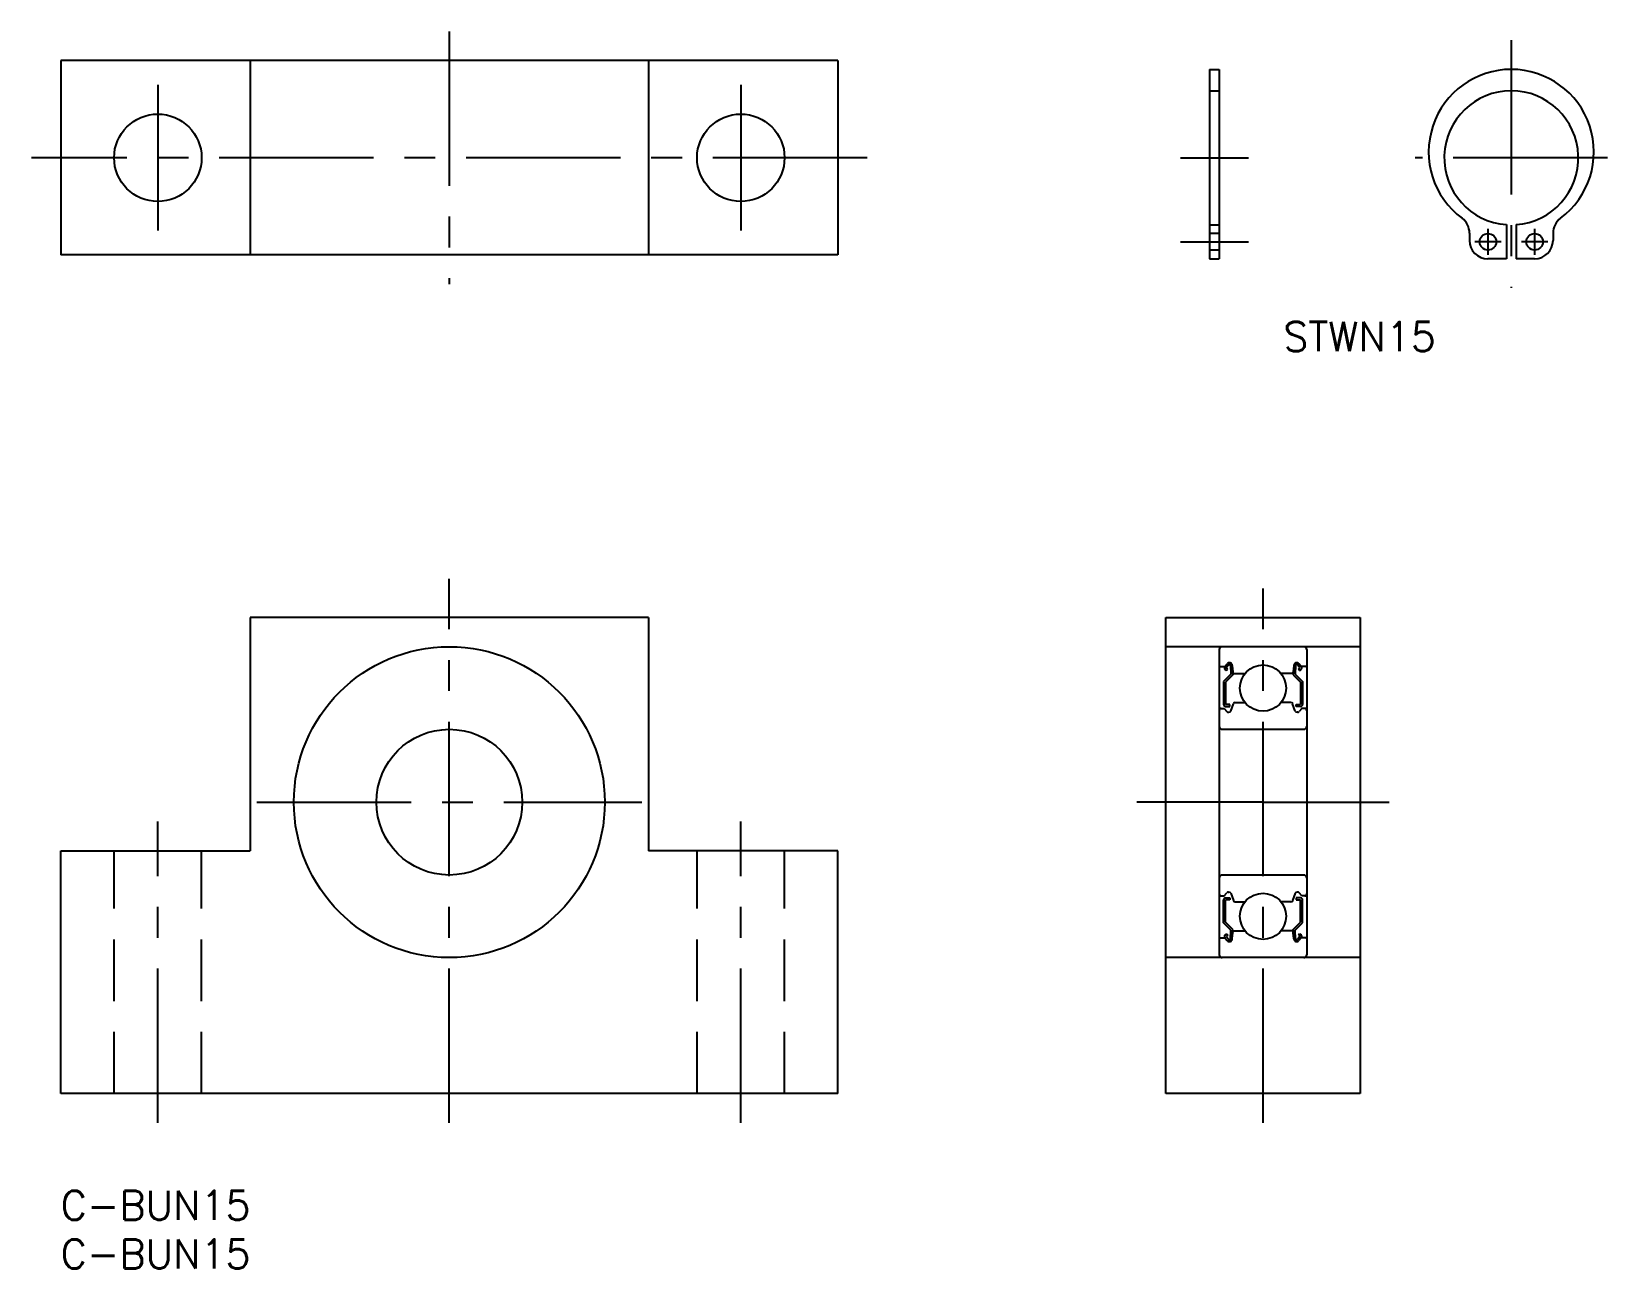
# Model space of a CAD drawing. Extents: x -3 to 159, y -8 to 119.
import ezdxf

# ---------------------------------------------------------------- set-up
doc = ezdxf.new("R2010")
doc.units = 0
doc.header["$LTSCALE"] = 0.5
doc.linetypes.add('CENTER', pattern=[50.8, 31.75, -6.35, 6.35, -6.35])
doc.linetypes.add('DASHED', pattern=[19.05, 12.7, -6.35])
for name, color, linetype in [('MSM_CENTER', 1, 'CENTER'), ('MSM_CONTINUOUS', 7, 'CONTINUOUS'), ('MSM_DASHED', 4, 'DASHED'), ('MSM_PART_NUMBER', 7, 'CONTINUOUS')]:
    doc.layers.add(name, color=color, linetype=linetype)
doc.styles.get("Standard").update_dxf_attribs({"font": 'txt.shx', "height": 2.25, "bigfont": 'bigfont.shx'})

# ---------------------------------------------------------------- blocks, each defined once
blk = doc.blocks.new('*U2')
at = {"layer": 'MSM_PART_NUMBER'}
blk.add_text('C-BUN15', height=3, dxfattribs=at).set_placement((0, -3))
blk = doc.blocks.new('*U3')
at = {"layer": 'MSM_PART_NUMBER'}
blk.add_text('C-BUN15', height=3, dxfattribs=at).set_placement((0, -8))
blk = doc.blocks.new('*U5')
at = {"layer": 'MSM_PART_NUMBER'}
blk.add_text('STWN15', height=3, dxfattribs=at).set_placement((125.84, 86.43))

msp = doc.modelspace()

# ---------------------------------------------------------------- linework, layer by layer
at = {"layer": 'MSM_CENTER'}
for p, q in [((40, 119.33), (40, 93.33)), ((149.29, 118.43), (149.29, 92.93)), ((10, 113.83), (10, 98.83)), ((70, 113.83), (70, 98.83)), ((83, 106.33), (-3, 106.33)), ((115.24, 106.33), (122.24, 106.33)), ((159.19, 106.33), (139.39, 106.33)), ((146.89, 99.03), (146.89, 96.33)), ((151.69, 99.03), (151.69, 96.33)), ((115.24, 97.68), (122.24, 97.68)), ((148.24, 97.68), (145.54, 97.68)), ((153.04, 97.68), (150.34, 97.68)), ((40, 7), (40, 63)), ((123.74, 7), (123.74, 62)), ((20.2, 40), (59.8, 40)), ((123.74, 40), (110.74, 40)), ((123.74, 40), (136.74, 40)), ((10, 7), (10, 38)), ((70, 7), (70, 38))]:
    msp.add_line(p, q, dxfattribs=at)
at = {"layer": 'MSM_CONTINUOUS'}
for p, q in [((0, 116.33), (0, 96.33)), ((80, 116.33), (0, 116.33)), ((19.5, 116.33), (19.5, 96.33)), ((60.5, 116.33), (60.5, 96.33)), ((80, 116.33), (80, 96.33)), ((118.24, 115.43), (118.24, 95.93)), ((118.24, 115.43), (119.24, 115.43)), ((119.24, 115.43), (119.24, 95.93)), ((148.79, 99.45), (148.79, 95.93)), ((149.79, 99.45), (149.79, 95.93)), ((144.99, 98.58), (144.99, 97.83)), ((149.79, 98.57), (149.79, 98.57)), ((149.79, 97.69), (149.79, 97.69)), ((153.59, 98.58), (153.59, 97.83)), ((80, 96.33), (0, 96.33)), ((118.24, 95.93), (119.24, 95.93)), ((148.79, 95.93), (146.89, 95.93)), ((151.69, 95.93), (149.79, 95.93)), ((19.5, 59), (19.5, 35)), ((60.5, 59), (19.5, 59)), ((60.5, 59), (60.5, 35)), ((113.74, 10), (113.74, 59)), ((113.74, 59), (133.74, 59)), ((133.74, 59), (133.74, 10)), ((133.74, 56), (113.74, 56)), ((119.24, 55.7), (119.24, 24.3)), ((128.24, 55.7), (128.24, 24.3)), ((119.34, 53.95), (119.8, 53.95)), ((119.8, 53.95), (120.05, 54.25)), ((119.98, 53.54), (119.83, 53.67)), ((119.96, 53.82), (120.21, 54.12)), ((120.11, 53.69), (119.96, 53.82)), ((119.98, 53.54), (120.11, 53.69)), ((120.38, 54.06), (120.43, 53.18)), ((120.58, 54.08), (120.65, 53.34)), ((120.63, 53.57), (120.63, 53.1)), ((126.91, 54.08), (126.84, 53.34)), ((126.86, 53.57), (126.86, 53.1)), ((127.1, 54.06), (127.06, 53.18)), ((127.53, 53.82), (127.28, 54.12)), ((127.38, 53.69), (127.53, 53.82)), ((127.51, 53.54), (127.38, 53.69)), ((127.68, 53.95), (127.43, 54.25)), ((127.51, 53.54), (127.66, 53.67)), ((128.14, 53.95), (127.68, 53.95)), ((120.43, 53.18), (119.68, 52.43)), ((119.68, 52.43), (119.68, 50.05)), ((120.63, 53.1), (119.88, 52.35)), ((119.88, 52.35), (119.88, 50.05)), ((120.75, 53.25), (121.9, 53.25)), ((126.74, 53.25), (125.59, 53.25)), ((126.86, 53.1), (127.61, 52.35)), ((127.06, 53.18), (127.81, 52.43)), ((127.61, 52.35), (127.61, 50.05)), ((127.81, 52.43), (127.81, 50.05)), ((119.44, 49.65), (119.74, 49.65)), ((119.74, 49.65), (120.02, 49.32)), ((120.33, 50.05), (119.88, 50.05)), ((119.88, 49.85), (120.33, 49.85)), ((120.17, 49.25), (120.24, 49.25)), ((120.33, 49.85), (120.33, 50.05)), ((120.43, 49.38), (120.69, 50.12)), ((120.88, 50.25), (121.9, 50.25)), ((126.61, 50.25), (125.59, 50.25)), ((127.06, 49.38), (126.79, 50.12)), ((127.16, 50.05), (127.61, 50.05)), ((127.16, 49.85), (127.16, 50.05)), ((127.61, 49.85), (127.16, 49.85)), ((127.32, 49.25), (127.25, 49.25)), ((127.74, 49.65), (127.47, 49.32)), ((128.04, 49.65), (127.74, 49.65)), ((119.54, 47.5), (127.94, 47.5)), ((0, 10), (0, 35)), ((80, 10), (80, 35)), ((127.94, 32.5), (119.54, 32.5)), ((119.44, 30.35), (119.74, 30.35)), ((119.68, 27.57), (119.68, 29.95)), ((119.74, 30.35), (120.02, 30.68)), ((119.88, 30.15), (120.33, 30.15)), ((120.33, 29.95), (119.88, 29.95)), ((119.88, 27.65), (119.88, 29.95)), ((120.17, 30.75), (120.24, 30.75)), ((120.33, 30.15), (120.33, 29.95)), ((120.43, 30.62), (120.69, 29.88)), ((120.88, 29.75), (121.9, 29.75)), ((126.61, 29.75), (125.59, 29.75)), ((127.06, 30.62), (126.79, 29.88)), ((127.61, 30.15), (127.16, 30.15)), ((127.16, 30.15), (127.16, 29.95)), ((127.16, 29.95), (127.61, 29.95)), ((127.32, 30.75), (127.25, 30.75)), ((127.74, 30.35), (127.47, 30.68)), ((127.61, 27.65), (127.61, 29.95)), ((128.04, 30.35), (127.74, 30.35)), ((127.81, 27.57), (127.81, 29.95)), ((120.63, 26.9), (119.88, 27.65)), ((126.86, 26.9), (127.61, 27.65)), ((119.34, 26.05), (119.8, 26.05)), ((120.43, 26.82), (119.68, 27.57)), ((119.8, 26.05), (120.05, 25.75)), ((119.98, 26.46), (119.83, 26.33)), ((120.11, 26.31), (119.96, 26.18)), ((119.96, 26.18), (120.21, 25.88)), ((119.98, 26.46), (120.11, 26.31)), ((120.38, 25.94), (120.43, 26.82)), ((120.58, 25.92), (120.65, 26.66)), ((120.63, 26.43), (120.63, 26.9)), ((120.75, 26.75), (121.9, 26.75)), ((126.74, 26.75), (125.59, 26.75)), ((126.91, 25.92), (126.84, 26.66)), ((126.86, 26.43), (126.86, 26.9)), ((127.06, 26.82), (127.81, 27.57)), ((127.1, 25.94), (127.06, 26.82)), ((127.53, 26.18), (127.28, 25.88)), ((127.51, 26.46), (127.38, 26.31)), ((127.38, 26.31), (127.53, 26.18)), ((127.68, 26.05), (127.43, 25.75)), ((127.51, 26.46), (127.66, 26.33)), ((128.14, 26.05), (127.68, 26.05)), ((133.74, 24), (113.74, 24)), ((80, 10), (0, 10)), ((133.74, 10), (113.74, 10))]:
    msp.add_line(p, q, dxfattribs=at)
for points in [[(0, 35), (19.5, 35)], [(80, 35), (60.5, 35)]]:
    msp.add_lwpolyline(points, dxfattribs=at)
for centre, radius in [((10, 106.33), 4.5), ((70, 106.33), 4.5), ((146.89, 97.68), 0.85), ((151.69, 97.68), 0.85), ((40, 40), 16), ((123.74, 51.75), 2.38), ((40, 40), 7.5), ((123.74, 28.25), 2.38)]:
    msp.add_circle(centre, radius, dxfattribs=at)
for centre, radius, start, end in [((149.29, 106.93), 8.5, 306.5949, 233.4051), ((149.29, 106.33), 6.9, 274.1555, 265.8445), ((143.09, 98.58), 1.9, 360, 53.4051), ((155.49, 98.58), 1.9, 126.5949, 180), ((146.89, 97.83), 1.9, 180, 270), ((151.69, 97.83), 1.9, 270, 0), ((119.54, 55.7), 0.3, 90, 180), ((127.94, 55.7), 0.3, 0, 90), ((119.34, 54.05), 0.1, 180, 270), ((119.96, 53.82), 0.2, 140.0002, 230.0848), ((120.28, 54.05), 0.3, 4.9968, 140.0002), ((120.28, 54.06), 0.1, 2.8198, 140.0033), ((127.21, 54.05), 0.3, 39.9998, 175.0032), ((127.2, 54.06), 0.1, 39.9967, 177.1802), ((127.53, 53.82), 0.2, 309.9152, 39.9998), ((128.14, 54.05), 0.1, 270, 0), ((120.75, 53.35), 0.1, 184.9968, 269.9995), ((126.74, 53.35), 0.1, 270.0005, 355.0032), ((119.44, 49.45), 0.2, 90, 180), ((119.88, 50.05), 0.2, 180, 270), ((120.17, 49.45), 0.2, 219.9962, 270), ((120.24, 49.45), 0.2, 270, 339.9919), ((120.88, 50.05), 0.2, 90, 159.9919), ((126.61, 50.05), 0.2, 20.0081, 90), ((127.25, 49.45), 0.2, 200.0081, 270), ((127.32, 49.45), 0.2, 270, 320.0038), ((127.61, 50.05), 0.2, 270, 0), ((128.04, 49.45), 0.2, 0, 90), ((119.54, 47.8), 0.3, 180, 270), ((127.94, 47.8), 0.3, 270, 0), ((119.54, 32.2), 0.3, 90, 180), ((127.94, 32.2), 0.3, 0, 90), ((119.44, 30.55), 0.2, 180, 270), ((119.88, 29.95), 0.2, 90, 180), ((120.17, 30.55), 0.2, 90, 140.0038), ((120.24, 30.55), 0.2, 20.0081, 90), ((120.88, 29.95), 0.2, 200.0081, 270), ((126.61, 29.95), 0.2, 270, 339.9919), ((127.25, 30.55), 0.2, 90, 159.9919), ((127.32, 30.55), 0.2, 39.9962, 90), ((127.61, 29.95), 0.2, 0, 90), ((128.04, 30.55), 0.2, 270, 0), ((119.34, 25.95), 0.1, 90, 180), ((119.96, 26.18), 0.2, 129.9152, 219.9998), ((120.75, 26.65), 0.1, 90.0005, 175.0032), ((126.74, 26.65), 0.1, 4.9968, 89.9995), ((127.53, 26.18), 0.2, 320.0002, 50.0848), ((128.14, 25.95), 0.1, 0, 90), ((120.28, 25.95), 0.3, 219.9998, 355.0032), ((120.28, 25.94), 0.1, 219.9967, 357.1802), ((127.21, 25.95), 0.3, 184.9968, 320.0002), ((127.2, 25.94), 0.1, 182.8198, 320.0033), ((119.54, 24.3), 0.3, 180, 270), ((127.94, 24.3), 0.3, 270, 0)]:
    msp.add_arc(centre, radius, start, end, dxfattribs=at)
at = {"layer": 'MSM_DASHED'}
for p, q in [((118.24, 113.23), (119.24, 113.23)), ((118.24, 99.43), (119.24, 99.43)), ((119.24, 98.53), (118.24, 98.53)), ((119.24, 96.83), (118.24, 96.83)), ((5.5, 10), (5.5, 35)), ((14.5, 10), (14.5, 35)), ((65.5, 10), (65.5, 35)), ((74.5, 10), (74.5, 35))]:
    msp.add_line(p, q, dxfattribs=at)

# ---------------------------------------------------------------- block references
at = {"layer": 'MSM_CONTINUOUS'}
for name in ['*U5', '*U2', '*U3']:
    msp.add_blockref(name, (0, 0), dxfattribs=at)

doc.saveas('drawing.dxf')
